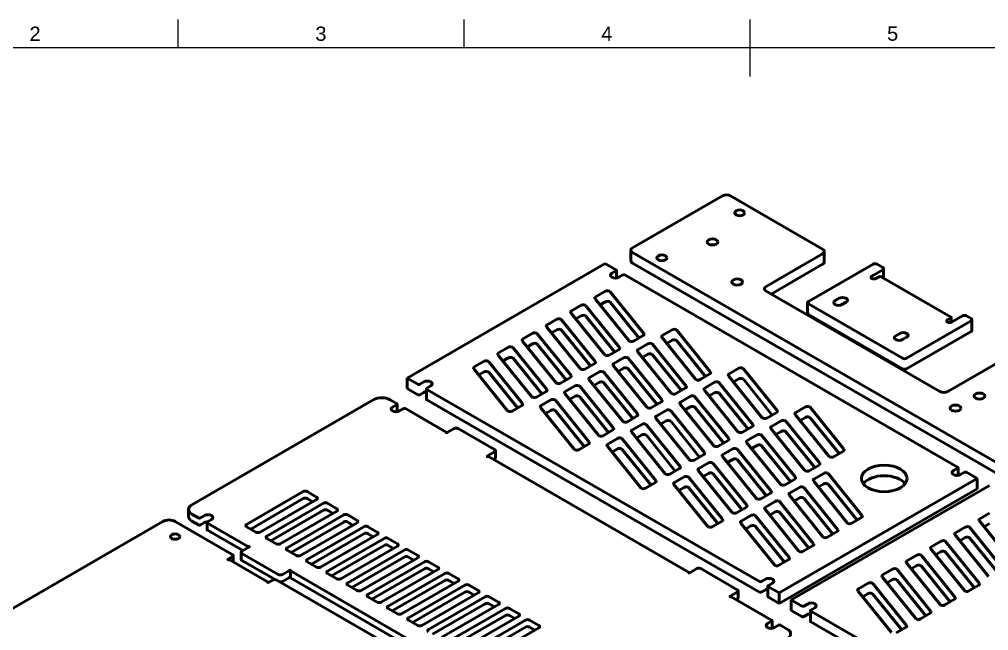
# Model space of a CAD drawing. Header units: millimetres. Extents: x 0 to 420, y 0 to 297.
# Drawn here: x 87.3 to 256.8, y 185.1 to 292 of the extents above; entities that cross this region are included whole.
import ezdxf
from ezdxf.enums import TextEntityAlignment as Align

# ---------------------------------------------------------------- set-up
doc = ezdxf.new("R2010")
doc.units = ezdxf.units.MM
doc.header["$LTSCALE"] = 0.75
doc.layers.add('Border', color=7, linetype='Continuous', lineweight=25)
doc.layers.add('Visible', color=7, linetype='Continuous', lineweight=50)
doc.styles.add('FusionTitle', font='arial.ttf')

# ---------------------------------------------------------------- blocks, each defined once
blk = doc.blocks.new('ISO_A3_SHEET')
at = {"layer": 'Border'}
for p, q in [((115, 292), (115, 287)), ((165, 292), (165, 287)), ((215, 292), (215, 282)), ((410, 287), (20, 287))]:
    blk.add_line(p, q, dxfattribs=at)
at = {"layer": 'Border', "style": 'FusionTitle'}
for s, p in [('2', (90, 289.5)), ('3', (140, 289.5)), ('4', (190, 289.5)), ('5', (240, 289.5))]:
    blk.add_text(s, height=2.5, dxfattribs=at).set_placement(p, align=Align.MIDDLE)

msp = doc.modelspace()

# ---------------------------------------------------------------- linework, layer by layer
at = {"layer": 'Visible', "extrusion": (0.707107, -0.408248, 0.57735)}
for p, q in [((210.241491, 261.135893, -124.542557), (194.508365, 252.052369, -111.696514)), ((227.749455, 251.844162, -111.402065), (211.655705, 261.135893, -124.542557)), ((194.215472, 249.807003, -112.418201), (194.215472, 251.644121, -111.119163)), ((194.508365, 251.235872, -110.541813), (258.017161, 214.569052, -58.687099)), ((217.84996, 245.31219, -102.164461), (227.749455, 251.027666, -110.247364)), ((228.042348, 249.598797, -112.123753), (228.042348, 251.435914, -110.824715)), ((189.735394, 249.296693, -107.799399), (155.087162, 229.292527, -79.509236)), ((191.609227, 248.214835, -106.269421), (189.735394, 249.296693, -107.799399)), ((194.508365, 249.398755, -111.840851), (258.017161, 212.731935, -59.986137)), ((236.565309, 249.203816, -107.668052), (225.2516, 242.671844, -98.430448)), ((238.276507, 248.624104, -106.848215), (237.272415, 249.203816, -107.668052)), ((190.902121, 247.602462, -105.403396), (191.609227, 248.010711, -105.980746)), ((191.682451, 246.775745, -107.070505), (191.682451, 248.112773, -106.125083)), ((227.749455, 249.190548, -111.546402), (218.733843, 243.985383, -104.185187)), ((236.377925, 247.119709, -104.720679), (238.276507, 248.215856, -106.270864)), ((238.422954, 246.755508, -107.736499), (238.422954, 248.41998, -106.55954)), ((192.811309, 247.316689, -104.99925), (192.104202, 246.90844, -104.4219)), ((251.35975, 213.717854, -57.483323), (193.164862, 247.316689, -104.99925)), ((237.615362, 247.017647, -104.576341), (237.085032, 246.711461, -104.143329)), ((250.131152, 239.995776, -94.645917), (237.968916, 247.017647, -104.576341)), ((188.041878, 243.47502, -99.56631), (189.764265, 244.46944, -100.972633)), ((190.570972, 244.387315, -100.856491), (196.478258, 237.073317, -90.512935)), ((248.255552, 226.941016, -76.183699), (217.84996, 244.495693, -101.00976)), ((193.849564, 235.834898, -88.761546), (187.942278, 243.148896, -99.105102)), ((188.806235, 242.079204, -101.489442), (189.764265, 242.632323, -102.271671)), ((190.570972, 242.550198, -102.155529), (195.614302, 236.305892, -93.324746)), ((225.105154, 240.630602, -99.440811), (225.105154, 242.46772, -98.141773)), ((229.932634, 242.82697, -98.64983), (230.639754, 243.235226, -99.227191)), ((231.841835, 242.541204, -98.245696), (231.134715, 242.132948, -97.668335)), ((183.799237, 241.02553, -96.102208), (185.521624, 242.01995, -97.508531)), ((186.328331, 241.937825, -97.392389), (192.235618, 234.623827, -87.048833)), ((225.2516, 242.263595, -97.853097), (241.707743, 232.762637, -84.416713)), ((179.556597, 238.57604, -92.638107), (181.278983, 239.57046, -94.044429)), ((182.08569, 239.488336, -93.928287), (187.992977, 232.174337, -83.584732)), ((189.606924, 233.385408, -85.297444), (183.699637, 240.699406, -95.641)), ((184.563594, 239.629714, -98.025341), (185.521624, 240.182833, -98.807569)), ((186.328331, 240.100708, -98.691427), (191.371661, 233.856402, -89.860645)), ((225.2516, 240.426478, -99.152136), (241.707743, 230.92552, -85.715751)), ((242.41485, 232.762637, -84.416713), (253.728558, 239.29461, -93.654318)), ((249.600822, 239.485466, -93.924229), (250.131152, 239.791652, -94.357242)), ((250.204376, 239.031342, -95.111369), (250.204376, 239.893714, -94.501579)), ((252.206511, 240.173364, -94.897064), (250.307929, 239.077218, -93.346879)), ((253.728558, 239.702858, -94.231668), (252.913617, 240.173364, -94.897064)), ((253.875005, 237.661617, -95.242031), (253.875005, 239.498734, -93.942993)), ((185.364283, 230.935918, -81.833343), (179.456996, 238.249917, -92.176898)), ((180.320953, 237.180224, -94.561239), (181.278983, 237.733343, -95.343467)), ((182.08569, 237.651218, -95.227325), (187.12902, 231.406912, -86.396543)), ((199.70914, 236.738923, -90.04003), (201.431526, 237.733343, -91.446353)), ((202.238234, 237.651218, -91.330211), (208.14552, 230.33722, -80.986655)), ((242.41485, 230.92552, -85.715751), (253.728558, 237.457492, -94.953356)), ((181.121642, 228.486428, -78.369241), (175.214356, 235.800427, -88.712797)), ((175.313956, 236.12655, -89.174005), (177.036343, 237.120971, -90.580328)), ((177.84305, 237.038846, -90.464186), (183.750336, 229.724847, -80.12063)), ((196.378658, 236.747193, -90.051726), (194.656272, 235.752773, -88.645404)), ((205.516826, 229.098801, -79.235266), (199.60954, 236.412799, -89.578822)), ((200.473496, 235.343107, -91.963163), (201.431526, 235.896226, -92.745391)), ((202.238234, 235.814101, -92.629249), (207.281563, 229.569795, -83.798467)), ((240.539236, 236.703246, -89.989576), (241.246356, 237.111502, -90.566937)), ((242.448437, 236.41748, -89.585442), (241.741317, 236.009224, -89.008081)), ((171.071315, 233.677061, -85.709903), (172.793702, 234.671481, -87.116226)), ((173.600409, 234.589356, -87.000084), (179.507696, 227.275358, -76.656528)), ((176.078313, 234.730734, -91.097138), (177.036343, 235.283853, -91.879366)), ((177.84305, 235.201729, -91.763224), (182.886379, 228.957422, -82.932442)), ((192.136017, 234.297703, -86.587625), (190.413631, 233.303283, -85.181302)), ((201.274185, 226.649311, -75.771165), (195.366899, 233.96331, -86.114721)), ((195.466499, 234.289433, -86.575929), (197.188886, 235.283853, -87.982251)), ((197.995593, 235.201729, -87.86611), (203.90288, 227.88773, -77.522554)), ((176.879001, 226.036939, -74.905139), (170.971715, 233.350937, -85.248695)), ((171.835672, 232.281245, -87.633036), (172.793702, 232.834364, -88.415264)), ((173.600409, 232.752239, -88.299122), (178.643739, 226.507933, -79.46834)), ((191.223859, 231.839943, -83.111827), (192.946245, 232.834364, -84.51815)), ((193.752952, 232.752239, -84.402008), (199.660239, 225.43824, -74.058452)), ((196.230856, 232.893617, -88.499061), (197.188886, 233.446736, -89.28129)), ((197.995593, 233.364611, -89.165148), (203.038923, 227.120305, -80.334365)), ((259.56926, 232.656493, -84.266602), (249.669765, 226.941016, -76.183699)), ((172.636361, 223.587449, -71.441038), (166.729074, 230.901447, -81.784594)), ((166.828675, 231.227571, -82.245802), (168.551061, 232.221991, -83.652124)), ((169.357768, 232.139866, -83.535983), (175.265055, 224.825868, -73.192427)), ((187.893377, 231.848214, -83.123523), (186.17099, 230.853793, -81.717201)), ((197.031545, 224.199821, -72.307063), (191.124258, 231.51382, -82.650619)), ((191.988215, 230.444127, -85.03496), (192.946245, 230.997246, -85.817188)), ((193.752952, 230.915121, -85.701046), (198.796282, 224.670815, -76.870264)), ((211.376402, 230.002826, -80.513751), (213.098788, 230.997246, -81.920074)), ((213.905496, 230.915121, -81.803932), (219.812782, 223.601123, -71.460376)), ((155.087162, 229.292527, -79.509236), (156.960994, 228.210668, -77.979257)), ((155.087162, 227.455409, -80.808274), (155.087162, 229.292527, -79.509236)), ((167.593031, 229.831755, -84.168934), (168.551061, 230.384874, -84.951163)), ((169.357768, 230.302749, -84.835021), (174.401098, 224.058443, -76.004238)), ((183.650736, 229.398724, -79.659422), (181.928349, 228.404304, -78.253099)), ((192.788904, 221.750332, -68.842961), (186.881617, 229.06433, -79.186517)), ((186.981218, 229.390454, -79.647726), (188.703604, 230.384874, -81.054048)), ((189.510312, 230.302749, -80.937906), (195.417598, 222.988751, -70.59435)), ((208.04592, 230.011096, -80.525447), (206.323533, 229.016676, -79.119124)), ((217.184088, 222.362704, -69.708987), (211.276801, 229.676702, -80.052543)), ((212.140758, 228.60701, -82.436884), (213.098788, 229.160129, -83.219112)), ((213.905496, 229.078004, -83.10297), (218.948825, 222.833698, -74.272187)), ((156.960994, 226.373551, -79.278296), (155.087162, 227.455409, -80.808274)), ((157.314548, 228.210668, -77.979257), (158.021655, 228.618917, -78.556608)), ((158.443406, 225.577467, -78.152462), (158.443406, 227.414584, -76.853424)), ((159.223737, 227.924895, -77.575113), (158.516629, 227.516646, -76.997762)), ((158.516629, 227.312522, -76.709087), (216.711517, 193.713688, -29.19316)), ((182.738577, 226.940964, -76.183624), (184.460964, 227.935384, -77.589947)), ((185.267671, 227.853259, -77.473805), (191.174958, 220.539261, -67.130249)), ((187.745574, 227.994638, -81.570858), (188.703604, 228.547757, -82.353086)), ((189.510312, 228.465632, -82.236944), (194.553641, 222.221326, -73.406162)), ((203.803279, 227.561607, -77.061345), (202.080893, 226.567186, -75.655023)), ((212.941447, 219.913214, -66.244885), (207.034161, 227.227213, -76.588441)), ((207.133761, 227.553336, -77.049649), (208.856148, 228.547757, -78.455972)), ((209.662855, 228.465632, -78.33983), (215.570142, 221.151633, -67.996274)), ((149.253544, 225.516238, -75.467795), (117.433712, 207.145049, -49.487011)), ((153.248671, 224.842613, -74.515145), (152.090636, 225.511204, -75.460677)), ((158.021655, 226.7818, -79.855646), (157.314548, 226.373551, -79.278296)), ((216.711517, 191.876571, -30.492198), (158.516629, 225.475405, -78.008125)), ((179.408095, 226.949234, -76.19532), (177.685709, 225.954814, -74.788997)), ((178.495937, 224.491474, -72.719522), (180.218323, 225.485894, -74.125845)), ((188.546263, 219.300842, -65.37886), (182.638977, 226.61484, -75.722416)), ((183.502934, 225.545148, -78.106757), (184.460964, 226.098267, -78.888985)), ((185.267671, 226.016142, -78.772843), (190.311001, 219.771836, -69.94206)), ((202.891121, 225.103846, -73.585548), (204.613507, 226.098267, -74.99187)), ((205.420214, 226.016142, -74.875728), (211.327501, 218.702144, -64.532173)), ((207.898118, 226.15752, -78.972782), (208.856148, 226.710639, -79.75501)), ((209.662855, 226.628514, -79.638868), (214.706185, 220.384208, -70.808086)), ((152.541578, 224.230248, -73.649131), (153.248671, 224.638488, -74.22647)), ((153.321894, 223.515806, -75.236833), (153.321894, 224.74055, -74.370808)), ((154.450753, 223.944466, -73.244975), (153.743659, 223.536226, -72.667635)), ((161.893052, 219.851777, -67.457038), (154.804306, 223.944466, -73.244975)), ((175.165455, 224.499744, -72.731218), (173.443068, 223.505324, -71.324896)), ((184.303623, 216.851352, -61.914758), (178.396336, 224.165351, -72.258314)), ((181.02503, 225.40377, -74.009703), (186.932317, 218.089771, -63.666147)), ((199.560638, 225.112117, -73.597244), (197.838252, 224.117697, -72.190921)), ((208.698807, 217.463725, -62.780784), (202.79152, 224.777723, -73.124339)), ((203.655477, 223.708031, -75.50868), (204.613507, 224.261149, -76.290909)), ((205.420214, 224.179025, -76.174767), (210.463544, 217.934719, -67.343984)), ((223.043664, 223.266729, -70.987472), (224.76605, 224.261149, -72.393794)), ((225.572758, 224.179025, -72.277652), (231.480044, 216.865026, -61.934096)), ((153.214939, 223.394269, -75.064954), (153.248671, 223.413744, -75.092496)), ((179.260293, 223.095658, -74.642655), (180.218323, 223.648777, -75.424883)), ((181.02503, 223.566652, -75.308741), (186.06836, 217.322346, -66.477959)), ((195.317998, 222.662627, -70.133142), (193.595611, 221.668207, -68.72682)), ((204.456166, 215.014235, -59.316682), (198.548879, 222.328233, -69.660238)), ((198.64848, 222.654357, -70.121446), (200.370866, 223.648777, -71.527769)), ((201.177574, 223.566652, -71.411627), (207.08486, 216.252654, -61.068071)), ((219.713182, 223.274999, -70.999168), (217.990795, 222.280579, -69.592845)), ((228.85135, 215.626607, -60.182707), (222.944063, 222.940606, -70.526263)), ((223.80802, 221.870913, -72.910604), (224.76605, 222.424032, -73.692832)), ((225.572758, 222.341907, -73.57669), (230.616087, 216.097601, -64.745908)), ((163.307278, 220.464157, -68.323075), (162.069828, 219.749715, -67.312701)), ((170.378346, 216.789923, -63.126922), (164.014385, 220.464157, -68.323075)), ((194.405839, 220.204867, -66.657345), (196.128226, 221.199287, -68.063667)), ((196.934933, 221.117163, -67.947525), (202.842219, 213.803164, -57.603969)), ((199.412836, 221.258541, -72.044579), (200.370866, 221.81166, -72.826807)), ((201.177574, 221.729535, -72.710665), (206.220903, 215.485229, -63.879883)), ((215.470541, 220.82551, -67.535066), (213.748155, 219.831089, -66.128743)), ((224.608709, 213.177117, -56.718606), (218.701423, 220.491116, -67.062162)), ((218.801023, 220.817239, -67.52337), (220.52341, 221.81166, -68.929693)), ((221.330117, 221.729535, -68.813551), (227.237403, 214.415536, -58.469995)), ((161.893052, 219.749715, -67.529207), (161.893052, 219.851777, -67.457038)), ((191.075357, 220.213137, -66.669041), (189.352971, 219.218717, -65.262718)), ((190.163199, 217.755377, -63.193243), (191.885585, 218.749798, -64.599566)), ((200.213525, 212.564745, -55.85258), (194.306239, 219.878743, -66.196136)), ((195.170196, 218.809051, -68.580477), (196.128226, 219.36217, -69.362705)), ((196.934933, 219.280045, -69.246563), (201.978263, 213.035739, -60.415781)), ((214.558382, 218.36775, -64.059268), (216.280769, 219.36217, -65.465591)), ((217.087476, 219.280045, -65.349449), (222.994763, 211.966047, -55.005893)), ((219.56538, 219.421424, -69.446502), (220.52341, 219.974542, -70.228731)), ((221.330117, 219.892418, -70.112589), (226.373447, 213.648112, -61.281806)), ((186.832716, 217.763648, -63.204939), (185.11033, 216.769227, -61.798616)), ((195.970885, 210.115255, -52.388479), (190.063598, 217.429254, -62.732035)), ((192.692292, 218.667673, -64.483424), (198.599579, 211.353674, -54.139868)), ((211.2279, 218.37602, -64.070964), (209.505514, 217.3816, -62.664642)), ((220.366069, 210.727628, -53.254504), (214.458782, 218.041626, -63.59806)), ((215.322739, 216.971934, -65.982401), (216.280769, 217.525053, -66.764629)), ((217.087476, 217.442928, -66.648487), (222.130806, 211.198622, -57.817705)), ((169.140896, 215.667232, -61.539198), (170.378346, 216.381674, -62.549572)), ((204.319459, 195.35688, -32.816022), (169.317673, 215.56517, -61.394861)), ((170.524793, 215.361054, -63.704272), (170.524793, 216.585799, -62.838247)), ((190.927555, 216.359561, -65.116375), (191.885585, 216.91268, -65.898604)), ((192.692292, 216.830555, -65.782462), (197.735622, 210.586249, -56.951679)), ((206.98526, 215.92653, -60.606863), (205.262873, 214.93211, -59.20054)), ((216.123428, 208.278138, -49.790403), (210.216141, 215.592136, -60.133958)), ((210.315742, 215.91826, -60.595167), (212.038128, 216.91268, -62.001489)), ((212.844835, 216.830555, -61.885347), (218.752122, 209.516557, -51.541792)), ((231.380444, 216.538903, -61.472888), (229.658057, 215.544482, -60.066566)), ((170.378346, 215.15693, -63.415597), (170.201556, 215.05486, -63.271249)), ((206.073101, 213.46877, -57.131065), (207.795487, 214.46319, -58.537388)), ((208.602195, 214.381066, -58.421246), (214.509481, 207.067067, -48.07769)), ((211.080098, 214.522444, -62.518299), (212.038128, 215.075563, -63.300527)), ((212.844835, 214.993438, -63.184386), (217.888165, 208.749132, -54.353603)), ((227.137803, 214.089413, -58.008787), (225.415417, 213.094993, -56.602464)), ((251.432974, 212.278764, -58.284407), (251.432974, 213.615792, -57.338986)), ((202.742619, 213.477041, -57.142761), (201.020233, 212.48262, -55.736438)), ((201.83046, 211.01928, -53.666964), (203.552847, 212.013701, -55.073286)), ((204.359554, 211.931576, -54.957144), (210.266841, 204.617578, -44.613588)), ((211.880787, 205.828648, -46.326301), (205.973501, 213.142647, -56.669857)), ((206.837457, 212.072954, -59.054198), (207.795487, 212.626073, -59.836426)), ((208.602195, 212.543948, -59.720284), (213.645524, 206.299642, -50.889502)), ((226.225644, 211.631653, -54.532989), (227.948031, 212.626073, -55.939312)), ((228.754738, 212.543948, -55.82317), (234.662025, 205.22995, -45.479614)), ((250.652644, 213.105482, -56.617298), (251.35975, 213.51373, -57.194648)), ((252.561832, 212.819708, -56.213153), (251.854725, 212.41146, -55.635802)), ((254.789218, 211.73785, -54.683174), (252.915385, 212.819708, -56.213153)), ((198.499978, 211.027551, -53.678659), (196.777592, 210.033131, -52.272337)), ((207.638146, 203.379158, -42.862199), (201.73086, 210.693157, -53.205755)), ((220.140986, 191.733684, -26.393011), (254.789218, 211.73785, -54.683174)), ((222.895162, 211.639923, -54.544685), (221.172776, 210.645503, -53.138362)), ((256.910539, 210.513105, -52.951124), (222.262306, 190.508939, -24.66096)), ((232.03333, 203.991531, -43.728225), (226.126044, 211.305529, -54.071781)), ((226.990001, 210.235837, -56.456121), (227.948031, 210.788956, -57.23835)), ((228.754738, 210.706831, -57.122208), (233.798068, 204.462525, -48.291425)), ((254.789218, 209.900733, -55.982213), (254.789218, 211.73785, -54.683174)), ((127.013209, 203.71812, -44.640601), (136.912704, 209.433596, -52.723505)), ((137.61981, 209.433596, -52.723505), (139.246156, 208.494625, -51.395599)), ((202.594817, 209.623465, -55.590096), (203.552847, 210.176583, -56.372324)), ((204.359554, 210.094459, -56.256182), (209.402884, 203.850153, -47.4254)), ((218.652522, 209.190433, -51.080583), (216.930135, 208.196013, -49.674261)), ((254.789218, 209.900733, -55.982213), (220.140986, 189.896567, -27.692049)), ((227.79069, 201.542041, -40.264123), (221.883403, 208.85604, -50.607679)), ((221.983004, 209.182163, -51.068887), (223.70539, 210.176583, -52.47521)), ((224.512097, 210.094459, -52.359068), (230.419384, 202.78046, -42.015512)), ((127.720315, 202.901623, -46.083977), (136.912704, 208.208851, -53.58953)), ((139.246156, 208.086377, -50.818249), (129.346661, 202.370901, -42.735345)), ((130.548743, 201.676878, -41.75385), (140.448237, 207.392354, -49.836754)), ((137.61981, 208.208851, -53.58953), (138.539049, 207.678128, -52.838975)), ((141.155344, 207.392354, -49.836754), (142.78169, 206.453383, -48.508848)), ((217.740363, 206.732673, -47.604786), (219.462749, 207.727094, -49.011108)), ((220.269457, 207.644969, -48.894966), (226.176743, 200.33097, -38.551411)), ((222.74736, 207.786347, -52.99202), (223.70539, 208.339466, -53.774248)), ((224.512097, 208.257341, -53.658106), (229.555427, 202.013035, -44.827324)), ((116.847926, 205.103807, -49.198336), (116.847926, 206.328552, -48.33231)), ((117.433712, 205.512056, -47.17761), (118.600438, 204.838446, -46.224982)), ((118.953992, 204.838446, -46.224982), (119.661112, 205.246702, -46.802343)), ((131.255849, 200.860382, -43.197226), (140.448237, 206.16761, -50.702779)), ((142.78169, 206.045135, -47.931498), (132.882195, 200.329659, -39.848594)), ((134.084276, 199.635637, -38.867099), (143.983771, 205.351113, -46.950002)), ((141.155344, 206.16761, -50.702779), (142.074583, 205.636887, -49.952224)), ((144.690878, 205.351113, -46.950002), (146.317224, 204.412142, -45.622097)), ((214.409881, 206.740944, -47.616482), (212.687494, 205.746523, -46.210159)), ((213.497722, 204.283184, -44.140684), (215.220109, 205.277604, -45.547007)), ((216.026816, 205.195479, -45.430865), (221.934103, 197.881481, -35.087309)), ((223.548049, 199.092551, -36.800022), (217.640762, 206.40655, -47.143577)), ((218.504719, 205.336858, -49.527918), (219.462749, 205.889976, -50.310146)), ((220.269457, 205.807852, -50.194004), (225.312786, 199.563546, -41.363222)), ((255.217022, 204.691432, -44.718034), (256.939409, 205.685852, -46.124357)), ((112.377899, 204.226074, -45.358957), (47.324076, 166.667231, 7.757268)), ((124.487103, 198.459567, -37.203884), (114.49922, 204.226074, -45.358957)), ((117.433712, 204.287311, -48.043635), (118.600438, 203.613701, -47.091007)), ((119.661112, 204.021957, -47.668369), (118.953992, 203.613701, -47.091007)), ((120.08285, 202.817617, -45.965174), (120.08285, 204.042362, -45.099149)), ((120.863194, 204.55268, -45.820848), (120.156073, 204.144424, -45.243486)), ((120.156073, 203.9403, -44.954811), (127.244819, 199.847611, -39.166875)), ((134.791383, 198.81914, -40.310474), (143.983771, 204.126368, -47.816028)), ((146.317224, 204.003894, -45.044746), (136.417729, 198.288418, -36.961843)), ((144.690878, 204.126368, -47.816028), (145.610117, 203.595645, -47.065472)), ((210.16724, 204.291454, -44.15238), (208.444854, 203.297034, -42.746057)), ((219.305408, 196.643062, -33.33592), (213.398122, 203.95706, -43.679476)), ((214.262079, 202.887368, -46.063817), (215.220109, 203.440487, -46.846045)), ((234.562424, 204.903826, -45.018405), (232.840038, 203.909406, -43.612083)), ((261.024708, 197.05131, -33.91327), (255.117422, 204.365308, -44.256826)), ((255.981379, 203.295616, -46.641167), (256.939409, 203.848735, -47.423395)), ((126.360935, 199.133176, -40.754588), (120.156073, 202.715555, -45.820837)), ((128.639554, 202.370901, -42.735345), (127.013209, 203.309872, -44.063251)), ((137.61981, 197.594396, -35.980347), (147.519305, 203.309872, -44.063251)), ((138.326917, 196.777899, -37.423723), (147.519305, 202.085127, -44.929276)), ((149.852758, 201.962652, -42.157995), (139.953263, 196.247176, -34.075091)), ((148.226412, 203.309872, -44.063251), (149.852758, 202.370901, -42.735345)), ((148.226412, 202.085127, -44.929276), (149.145651, 201.554404, -44.178721)), ((216.026816, 203.358362, -46.729903), (221.070146, 197.114056, -37.899121)), ((230.319783, 202.454337, -41.554304), (228.597397, 201.459916, -40.147981)), ((256.782068, 194.60182, -30.449169), (250.874781, 201.915819, -40.792724)), ((250.974382, 202.241942, -41.253933), (252.696768, 203.236362, -42.660255)), ((253.503475, 203.154238, -42.544113), (259.410762, 195.840239, -32.200558)), ((132.175088, 200.329659, -39.848594), (130.548743, 201.26863, -41.1765)), ((141.155344, 195.553154, -33.093596), (151.054839, 201.26863, -41.1765)), ((141.862451, 194.736657, -34.536972), (151.054839, 200.043885, -42.042525)), ((151.761946, 201.26863, -41.1765), (153.388292, 200.329659, -39.848594)), ((151.761946, 200.043885, -42.042525), (152.681185, 199.513162, -41.29197)), ((246.731741, 199.792452, -37.789831), (248.454127, 200.786873, -39.196154)), ((249.260835, 200.704748, -39.080012), (255.168121, 193.39075, -28.736456)), ((251.738738, 200.846126, -43.177065), (252.696768, 201.399245, -43.959293)), ((253.503475, 201.31712, -43.843152), (258.546805, 195.072814, -35.012369)), ((126.037726, 197.602253, -38.589536), (126.037726, 198.826998, -37.72351)), ((127.421622, 199.745564, -39.022559), (126.184172, 199.031122, -38.012185)), ((126.184172, 198.622874, -37.434835), (132.548133, 194.948639, -32.238683)), ((127.244819, 199.643487, -39.311212), (127.244819, 199.847611, -39.166875)), ((135.710622, 198.288418, -36.961843), (134.084276, 199.227389, -38.289748)), ((153.388292, 199.921411, -39.271244), (143.488797, 194.205935, -31.18834)), ((144.690878, 193.511913, -30.206845), (154.590373, 199.227389, -38.289748)), ((155.29748, 199.227389, -38.289748), (156.923825, 198.288418, -36.961843)), ((226.077143, 200.004847, -38.090202), (224.354756, 199.010427, -36.68388)), ((252.539427, 192.15233, -26.985067), (246.63214, 199.466329, -37.328623)), ((247.496097, 198.396637, -39.712964), (248.454127, 198.949755, -40.495192)), ((249.260835, 198.867631, -40.37905), (254.304164, 192.623325, -31.548268)), ((123.779996, 197.64307, -36.049184), (124.487103, 198.051319, -36.626534)), ((130.674287, 193.66265, -30.420019), (123.956773, 197.541008, -35.904846)), ((124.63355, 197.150271, -37.696684), (124.63355, 198.255443, -36.915209)), ((126.184172, 197.398129, -38.300861), (131.982465, 194.050483, -33.566574)), ((139.246156, 196.247176, -34.075091), (137.61981, 197.186147, -35.402997)), ((145.397985, 192.695416, -31.65022), (154.590373, 198.002644, -39.155774)), ((156.923825, 197.880169, -36.384492), (147.024331, 192.164693, -28.301589)), ((148.226412, 191.470671, -27.320093), (158.125907, 197.186147, -35.402997)), ((155.29748, 198.002644, -39.155774), (156.216719, 197.471921, -38.405218)), ((158.833014, 197.186147, -35.402997), (160.459359, 196.247176, -34.075091)), ((221.834502, 197.555357, -34.626101), (220.112116, 196.560937, -33.219778)), ((248.296786, 189.702841, -23.520965), (242.3895, 197.016839, -33.864521)), ((242.4891, 197.342963, -34.32573), (244.211487, 198.337383, -35.732052)), ((245.018194, 198.255258, -35.61591), (250.925481, 190.94126, -25.272354)), ((133.25524, 194.948639, -32.238683), (134.49269, 195.663081, -33.249056)), ((134.66944, 195.561004, -33.104697), (169.671225, 175.352713, -4.525859)), ((134.66944, 194.336259, -33.970722), (134.66944, 195.561004, -33.104697)), ((142.78169, 194.205935, -31.18834), (141.155344, 195.144906, -32.516246)), ((148.933519, 190.654175, -28.763469), (158.125907, 195.961402, -36.269022)), ((160.459359, 195.838928, -33.497741), (150.559864, 190.123452, -25.414837)), ((151.761946, 189.42943, -24.433342), (161.661441, 195.144906, -32.516246)), ((158.833014, 195.961402, -36.269022), (159.752253, 195.43068, -35.518467)), ((162.368548, 195.144906, -32.516246), (163.994893, 194.205935, -31.18834)), ((204.319459, 195.254818, -32.888191), (204.319459, 195.35688, -32.816022)), ((205.733685, 195.96926, -33.682058), (204.496235, 195.254818, -32.671685)), ((212.804753, 192.295025, -28.485906), (206.440792, 195.96926, -33.682058)), ((238.24646, 194.893473, -30.861628), (239.968846, 195.887893, -32.267951)), ((240.775553, 195.805769, -32.151809), (246.68284, 188.49177, -21.808253)), ((243.253457, 195.947147, -36.248862), (244.211487, 196.500266, -37.03109)), ((245.018194, 196.418141, -36.914948), (250.061524, 190.173835, -28.084166)), ((130.674287, 193.560587, -30.492188), (130.674287, 193.66265, -30.420019)), ((131.558171, 193.968836, -30.853031), (130.851064, 193.560587, -30.275681)), ((166.91351, 173.96467, -2.562868), (132.265278, 193.968836, -30.853031)), ((133.25524, 193.723894, -33.104708), (134.49269, 194.438336, -34.115082)), ((168.787342, 174.638279, -6.113572), (134.66944, 194.336259, -33.970722)), ((152.469053, 188.612933, -25.876718), (161.661441, 193.920161, -33.382271)), ((163.994893, 193.797686, -30.61099), (154.095398, 188.08221, -22.528086)), ((162.368548, 193.920161, -33.382271), (163.287787, 193.389438, -32.631716)), ((217.065071, 193.713688, -29.19316), (217.772178, 194.121936, -29.77051)), ((218.97426, 193.427914, -28.789015), (218.267152, 193.019666, -28.211664)), ((234.003819, 192.443983, -27.397526), (235.726205, 193.438404, -28.803849)), ((236.532913, 193.356279, -28.687707), (242.440199, 186.04228, -18.344151)), ((244.054146, 187.253351, -20.056864), (238.146859, 194.567349, -30.40042)), ((239.010816, 193.497657, -32.78476), (239.968846, 194.050776, -33.566989)), ((240.775553, 193.968651, -33.450847), (245.818883, 187.724345, -24.620064)), ((146.317224, 192.164693, -28.301589), (144.690878, 193.103664, -29.629494)), ((155.29748, 187.388188, -21.546591), (165.196975, 193.103664, -29.629494)), ((156.004587, 186.571692, -22.989966), (165.196975, 191.878919, -30.49552)), ((167.530427, 191.756445, -27.724238), (157.630932, 186.040969, -19.641335)), ((165.904082, 193.103664, -29.629494), (167.530427, 192.164693, -28.301589)), ((165.904082, 191.878919, -30.49552), (166.82332, 191.348197, -29.744964)), ((211.567303, 191.172335, -26.898182), (212.804753, 191.886777, -27.908556)), ((212.9512, 190.866156, -29.063256), (212.9512, 192.090901, -28.197231)), ((217.772178, 192.284819, -31.069548), (217.065071, 191.876571, -30.492198)), ((218.193929, 191.080486, -29.366365), (218.193929, 192.917604, -28.067327)), ((218.267153, 192.815542, -27.922989), (220.140986, 191.733684, -26.393011)), ((220.140986, 189.896567, -27.692049), (220.140986, 191.733684, -26.393011)), ((239.811505, 184.803861, -16.592762), (233.904218, 192.11786, -26.936318)), ((234.768175, 191.048167, -29.320659), (235.726205, 191.601286, -30.102887)), ((255.068521, 193.064626, -28.275248), (253.346134, 192.070206, -26.868925)), ((149.852758, 190.123452, -25.414837), (148.226412, 191.062423, -26.742743)), ((158.833014, 185.346947, -18.659839), (168.732509, 191.062423, -26.742743)), ((169.439616, 191.062423, -26.742743), (171.065961, 190.123452, -25.414837)), ((218.832824, 186.977585, -20.965909), (211.74408, 191.070273, -26.753845)), ((212.804753, 190.662032, -28.774581), (212.627963, 190.559963, -28.630233)), ((220.140986, 189.896567, -27.692049), (218.267153, 190.978424, -29.222027)), ((222.262306, 190.508939, -24.66096), (224.136139, 189.427081, -23.130982)), ((222.262306, 188.671822, -25.959999), (222.262306, 190.508939, -24.66096)), ((236.532913, 191.519161, -29.986745), (241.576242, 185.274855, -21.155963)), ((250.82588, 190.615136, -24.811146), (249.103494, 189.620716, -23.404823)), ((153.388292, 188.08221, -22.528086), (151.761946, 189.021181, -23.855992)), ((159.540121, 184.53045, -20.103215), (168.732509, 189.837678, -27.608768)), ((171.065961, 189.715204, -24.837487), (161.166466, 183.999727, -16.754583)), ((162.368548, 183.305705, -15.773088), (172.268043, 189.021181, -23.855992)), ((169.439616, 189.837678, -27.608768), (170.358854, 189.306955, -26.858213)), ((172.975149, 189.021181, -23.855992), (174.601495, 188.08221, -22.528086)), ((222.262306, 188.671822, -25.959999), (224.136139, 187.589964, -24.43002)), ((224.489692, 189.427081, -23.130982), (225.196799, 189.835329, -23.708333)), ((225.61855, 186.793879, -23.304187), (225.61855, 188.630997, -22.005149)), ((226.398881, 189.141307, -22.726837), (225.691774, 188.733059, -22.149486)), ((225.691774, 188.528935, -21.860811), (283.886662, 154.9301, 25.655116)), ((156.923825, 186.040969, -19.641335), (155.29748, 186.97994, -20.96924)), ((163.075654, 182.489209, -17.216463), (172.268043, 187.796437, -24.722017)), ((174.601495, 187.673962, -21.950736), (164.702, 181.958486, -13.867832)), ((165.904082, 181.264464, -12.886336), (175.803577, 186.97994, -20.96924)), ((172.975149, 187.796437, -24.722017), (173.894388, 187.265714, -23.971462)), ((176.510683, 186.97994, -20.96924), (178.137029, 186.040969, -19.641335)), ((218.12573, 186.365219, -20.099894), (218.832824, 186.77346, -20.677234)), ((218.906048, 185.650778, -21.687597), (218.906048, 186.875522, -20.821572)), ((225.196799, 187.998212, -25.007371), (224.489692, 187.589963, -24.43002)), ((225.691774, 186.691817, -23.159849), (283.886662, 153.092983, 24.356078)), ((246.583239, 188.165647, -21.347044), (244.860853, 187.171226, -19.940722)), ((166.611188, 180.447967, -14.329712), (175.803577, 185.755195, -21.835266)), ((178.137029, 185.632721, -19.063984), (168.237534, 179.917245, -10.981081)), ((176.510683, 185.755195, -21.835266), (177.429922, 185.224472, -21.08471)), ((218.799091, 185.529239, -21.515716), (218.832824, 185.548716, -21.543259)), ((220.034907, 186.079438, -19.695738), (219.327813, 185.671197, -19.118398)), ((221.555187, 185.405827, -18.743109), (220.38846, 186.079438, -19.695738)), ((242.340599, 185.716157, -17.882943), (240.618212, 184.721737, -16.47662))]:
    msp.add_line(p, q, dxfattribs=at)
at = {"layer": 'Visible', "extrusion": (-1.47e-14, -0.816497, -0.57735)}
for centre, radius in [((213.246695, -247.328926, -141.311885), 0.875), ((208.484331, -238.536053, -141.311885), 0.9375), ((199.634889, -233.717121, -141.311885), 0.875), ((212.811824, -226.373817, -141.311885), 0.9375), ((255.181662, -191.838721, -141.311885), 0.9375), ((250.99559, -188.19005, -141.311885), 0.9375), ((238.525762, -166.89553, -141.311885), 4), ((114.49922, -150.349218, -140.561885), 0.825)]:
    msp.add_circle(centre, radius, dxfattribs=at)
at = {"layer": 'Visible', "extrusion": (1.47e-14, 0.816497, 0.57735)}
for centre, radius, start, end in [((-210.948598, -251.748344, 141.311885), 1, 225, 315), ((-195.215472, -236.015218, 141.311885), 1, 315, 45), ((-227.042348, -235.654593, 141.311885), 1, 135, 225), ((-195.215472, -236.015218, 139.061885), 1, 0, 45), ((-227.042348, -235.654593, 139.061885), 1, 135, 180), ((-236.918862, -231.434933, 141.311885), 0.5, 225, 315), ((-191.432451, -229.898744, 141.311885), 0.25, 135, 225), ((-237.922954, -230.430842, 141.311885), 0.5, 135, 225), ((-192.988086, -228.343109, 141.311885), 0.25, 225, 315), ((-237.792139, -227.825153, 141.311885), 0.25, 225, 315), ((-225.605154, -220.121225, 141.311885), 0.5, 315, 45), ((-225.605154, -220.121225, 139.061885), 0.5, 0, 45), ((-249.954376, -215.662917, 141.311885), 0.25, 135, 225), ((-252.560064, -215.793731, 141.311885), 0.5, 225, 315), ((-253.375005, -214.978791, 141.311885), 0.5, 135, 225), ((-253.375005, -214.978791, 139.061885), 0.5, 135, 180), ((-242.061296, -203.665082, 141.311885), 0.5, 45, 135), ((-242.061296, -203.665082, 139.061885), 0.5, 45, 135), ((-157.137771, -195.604065, 141.311885), 0.25, 44.999986, 135), ((-158.693406, -194.04843, 141.311885), 0.25, 315, 45), ((-150.667758, -190.406844, 140.561885), 2, 224.647876, 315), ((-157.137771, -195.604065, 139.061885), 0.25, 44.999986, 135), ((-158.622696, -195.533354, 139.061885), 0.85, 282.176813, 315), ((-158.693406, -194.04843, 139.061885), 0.25, 0, 45), ((-153.071894, -190.477528, 140.561885), 0.25, 135, 225), ((-154.627529, -188.921893, 140.561885), 0.25, 225, 315), ((-153.071894, -190.477528, 139.061885), 0.25, 135, 180), ((-163.660832, -182.717044, 140.561885), 0.5, 225, 315), ((-170.024793, -176.353083, 140.561885), 0.5, 135, 225), ((-170.024793, -176.353083, 139.061885), 0.5, 135, 180), ((-251.182974, -170.148221, 141.311885), 0.25, 135, 225), ((-252.738609, -168.592586, 141.311885), 0.25, 225, 315), ((-118.847926, -158.587011, 140.561885), 2, 315, 45), ((-113.43856, -153.884752, 140.561885), 1.5, 225, 315), ((-118.847926, -158.587011, 139.061885), 2, 0, 45), ((-118.777215, -156.182848, 140.561885), 0.25, 45, 135), ((-118.777215, -156.182848, 139.061885), 0.25, 45, 135), ((-120.262153, -156.112151, 139.061885), 0.85, 274.880833, 315), ((-120.33285, -154.627213, 140.561885), 0.25, 315, 45), ((-120.33285, -154.627213, 139.061885), 0.25, 360, 45), ((-124.13355, -144.603975, 140.561885), 0.5, 135, 225), ((-126.537726, -145.593938, 140.561885), 0.5, 315, 45), ((-126.537726, -145.593938, 139.061885), 0.5, 0, 45), ((-132.901687, -139.229977, 140.561885), 0.5, 45, 135), ((-206.087239, -140.290637, 140.561885), 0.5, 225, 315), ((-131.911724, -136.825801, 140.561885), 0.5, 225, 315), ((-132.901687, -139.229977, 139.061885), 0.5, 81.866369, 135), ((-134.581078, -140.025485, 139.061885), 0.125, 225.017509, 315), ((-216.888294, -135.853542, 141.311885), 0.25, 45, 135), ((-212.4512, -133.926676, 140.561885), 0.5, 135, 225), ((-216.888294, -135.853542, 139.061885), 0.25, 45, 135), ((-218.373219, -135.782831, 139.061885), 0.85, 282.176809, 315), ((-218.443929, -134.297907, 141.311885), 0.25, 315, 45.000014), ((-212.4512, -133.926676, 139.061885), 0.5, 135, 180), ((-218.443929, -134.297907, 139.061885), 0.25, 0, 45.000014), ((-224.312915, -128.42892, 141.311885), 0.25, 44.999986, 135), ((-225.86855, -126.873285, 141.311885), 0.25, 315, 45), ((-218.656048, -124.893375, 140.561885), 0.25, 135.000003, 225), ((-224.312915, -128.42892, 139.061885), 0.25, 44.999986, 135), ((-225.79784, -128.35821, 139.061885), 0.85, 282.176812, 315), ((-225.86855, -126.873285, 139.061885), 0.25, 360, 45), ((-218.656048, -124.893375, 139.061885), 0.25, 135.000003, 180), ((-220.211684, -123.337739, 140.561885), 0.25, 224.999978, 315), ((-220.140973, -120.933576, 140.561885), 2, 135, 224.999978)]:
    msp.add_arc(centre, radius, start, end, dxfattribs=at)
at = {"layer": 'Visible', "extrusion": (-1.47e-14, -0.816497, -0.57735)}
for centre, radius, start, end in [((191.503161, -228.41382, -141.311885), 0.85, 45, 225), ((236.731479, -227.825153, -141.311885), 0.5, 45, 225), ((190.117818, -223.234753, -141.311885), 0.5, 225, 335), ((218.557067, -224.340885, -141.311885), 1, 135, 225), ((188.395432, -221.512366, -141.311885), 0.5, 155, 225), ((190.117818, -223.234753, -139.061885), 0.5, 225, 335), ((230.533675, -220.142425, -141.311885), 0.85, 45, 225), ((231.240795, -220.849545, -141.311885), 0.85, 225, 45), ((184.152791, -217.269726, -141.311885), 0.5, 155, 225), ((185.875177, -218.992112, -141.311885), 0.5, 225, 335), ((181.632537, -214.749471, -141.311885), 0.5, 225, 335), ((185.875177, -218.992112, -139.061885), 0.5, 225, 335), ((249.954376, -214.602257, -141.311885), 0.5, 45, 225), ((179.91015, -213.027085, -141.311885), 0.5, 155, 225), ((181.632537, -214.749471, -139.061885), 0.5, 225, 335), ((201.78508, -211.567491, -141.311885), 0.5, 225, 335), ((175.667509, -208.784444, -141.311885), 0.5, 155, 225), ((177.389896, -210.506831, -141.311885), 0.5, 225, 335), ((194.302718, -208.844149, -141.311885), 0.5, 45, 155), ((196.025105, -210.566536, -141.311885), 0.5, 335, 45), ((200.062693, -209.845104, -141.311885), 0.5, 155, 225), ((201.78508, -211.567491, -139.061885), 0.5, 225, 335), ((241.140276, -209.535823, -141.311885), 0.85, 45, 225), ((241.847396, -210.242943, -141.311885), 0.85, 225, 45), ((173.147255, -206.26419, -141.311885), 0.5, 225, 335), ((177.389896, -210.506831, -139.061885), 0.5, 225, 335), ((191.782464, -206.323895, -141.311885), 0.5, 335, 45), ((195.820053, -205.602464, -141.311885), 0.5, 155, 225), ((197.542439, -207.32485, -141.311885), 0.5, 225, 335), ((168.904615, -202.021549, -141.311885), 0.5, 225, 335), ((171.424869, -204.541804, -141.311885), 0.5, 155, 225), ((173.147255, -206.26419, -139.061885), 0.5, 225, 335), ((190.060077, -204.601509, -141.311885), 0.5, 45, 155), ((193.299798, -203.082209, -141.311885), 0.5, 225, 335), ((197.542439, -207.32485, -139.061885), 0.5, 225, 335), ((167.182228, -200.299163, -141.311885), 0.5, 155, 225), ((185.817437, -200.358868, -141.311885), 0.5, 45, 155), ((187.539823, -202.081254, -141.311885), 0.5, 335, 45), ((191.577412, -201.359823, -141.311885), 0.5, 155, 225), ((193.299798, -203.082209, -139.061885), 0.5, 225, 335), ((213.452342, -199.900229, -141.311885), 0.5, 225, 335), ((168.904615, -202.021549, -139.061885), 0.5, 225, 335), ((183.297182, -197.838614, -141.311885), 0.5, 335, 45), ((187.334771, -197.117182, -141.311885), 0.5, 155, 225), ((189.057158, -198.839569, -141.311885), 0.5, 225, 335), ((205.96998, -197.176887, -141.311885), 0.5, 45, 155), ((207.692366, -198.899274, -141.311885), 0.5, 335, 45), ((211.729955, -198.177843, -141.311885), 0.5, 155, 225), ((213.452342, -199.900229, -139.061885), 0.5, 225, 335), ((158.622696, -195.533354, -141.311885), 0.85, 225, 45), ((179.054542, -193.595973, -141.311885), 0.5, 335, 45), ((181.574796, -196.116227, -141.311885), 0.5, 45, 155), ((184.814517, -194.596928, -141.311885), 0.5, 225, 335), ((189.057158, -198.839569, -139.061885), 0.5, 225, 335), ((203.449726, -194.656633, -141.311885), 0.5, 335, 45), ((207.487315, -193.935202, -141.311885), 0.5, 155, 225), ((209.209701, -195.657588, -141.311885), 0.5, 225, 335), ((177.332155, -191.873587, -141.311885), 0.5, 45, 155), ((180.571876, -190.354287, -141.311885), 0.5, 225, 335), ((183.092131, -192.874542, -141.311885), 0.5, 155, 225), ((184.814517, -194.596928, -139.061885), 0.5, 225, 335), ((201.727339, -192.934247, -141.311885), 0.5, 45, 155), ((204.96706, -191.414948, -141.311885), 0.5, 225, 335), ((209.209701, -195.657588, -139.061885), 0.5, 225, 335), ((248.962658, -193.935293, -141.311885), 1, 45, 135), ((153.142618, -188.992617, -140.561885), 0.85, 45, 225), ((174.811901, -189.353332, -141.311885), 0.5, 335, 45), ((178.84949, -188.631901, -141.311885), 0.5, 155, 225), ((197.484699, -188.691606, -141.311885), 0.5, 45, 155), ((199.207085, -190.413993, -141.311885), 0.5, 335, 45), ((203.244674, -189.692561, -141.311885), 0.5, 155, 225), ((204.96706, -191.414948, -139.061885), 0.5, 225, 335), ((225.119604, -188.232967, -141.311885), 0.5, 225, 335), ((173.089515, -187.630946, -141.311885), 0.5, 45, 155), ((180.571876, -190.354287, -139.061885), 0.5, 225, 335), ((194.964444, -186.171352, -141.311885), 0.5, 335, 45), ((199.002033, -185.44992, -141.311885), 0.5, 155, 225), ((200.72442, -187.172307, -141.311885), 0.5, 225, 335), ((217.637242, -185.509626, -141.311885), 0.5, 45, 155), ((219.359628, -187.232012, -141.311885), 0.5, 335, 45), ((223.397217, -186.510581, -141.311885), 0.5, 155, 225), ((225.119604, -188.232967, -139.061885), 0.5, 225, 335), ((190.721804, -181.928711, -141.311885), 0.5, 335, 45), ((193.242058, -184.448965, -141.311885), 0.5, 45, 155), ((196.481779, -182.929666, -141.311885), 0.5, 225, 335), ((200.72442, -187.172307, -139.061885), 0.5, 225, 335), ((215.116988, -182.989371, -141.311885), 0.5, 335, 45), ((219.154577, -182.26794, -141.311885), 0.5, 155, 225), ((220.876963, -183.990326, -141.311885), 0.5, 225, 335), ((161.98144, -181.921536, -140.561885), 0.125, 45, 225), ((188.999417, -180.206325, -141.311885), 0.5, 45, 155), ((192.239138, -178.687026, -141.311885), 0.5, 225, 335), ((194.759393, -181.20728, -141.311885), 0.5, 155, 225), ((196.481779, -182.929666, -139.061885), 0.5, 225, 335), ((210.874347, -178.746731, -141.311885), 0.5, 335, 45), ((213.394601, -181.266985, -141.311885), 0.5, 45, 155), ((216.634322, -179.747686, -141.311885), 0.5, 225, 335), ((220.876963, -183.990326, -139.061885), 0.5, 225, 335), ((186.479163, -177.68607, -141.311885), 0.5, 335, 45), ((190.516752, -176.964639, -141.311885), 0.5, 155, 225), ((192.239138, -178.687026, -139.061885), 0.5, 225, 335), ((209.151961, -177.024344, -141.311885), 0.5, 45, 155), ((212.391682, -175.505045, -141.311885), 0.5, 225, 335), ((214.911936, -178.025299, -141.311885), 0.5, 155, 225), ((216.634322, -179.747686, -139.061885), 0.5, 225, 335), ((169.229285, -174.673691, -140.561885), 0.125, 45, 225), ((184.756777, -175.963684, -141.311885), 0.5, 45, 155), ((206.631706, -174.50409, -141.311885), 0.5, 335, 45), ((210.669295, -173.782659, -141.311885), 0.5, 155, 225), ((229.304504, -173.842364, -141.311885), 0.5, 45, 155), ((231.02689, -175.56475, -141.311885), 0.5, 335, 45), ((202.389066, -170.261449, -141.311885), 0.5, 335, 45), ((204.90932, -172.781704, -141.311885), 0.5, 45, 155), ((208.149041, -171.262404, -141.311885), 0.5, 225, 335), ((212.391682, -175.505045, -139.061885), 0.5, 225, 335), ((226.78425, -171.322109, -141.311885), 0.5, 335, 45), ((200.666679, -168.539063, -141.311885), 0.5, 45, 155), ((203.9064, -167.019764, -141.311885), 0.5, 225, 335), ((206.426654, -169.540018, -141.311885), 0.5, 155, 225), ((208.149041, -171.262404, -139.061885), 0.5, 225, 335), ((222.541609, -167.079469, -141.311885), 0.5, 335, 45), ((225.061863, -169.599723, -141.311885), 0.5, 45, 155), ((228.301584, -168.080424, -141.311885), 0.5, 225, 335), ((238.525762, -166.89553, -139.061885), 4, 203.437443, 336.562557), ((251.253684, -168.663297, -141.311885), 0.85, 45, 225), ((198.146425, -166.018809, -141.311885), 0.5, 335, 45), ((202.184014, -165.297377, -141.311885), 0.5, 155, 225), ((203.9064, -167.019764, -139.061885), 0.5, 225, 335), ((220.819222, -165.357082, -141.311885), 0.5, 45, 155), ((224.058943, -163.837783, -141.311885), 0.5, 225, 335), ((226.579198, -166.358037, -141.311885), 0.5, 155, 225), ((228.301584, -168.080424, -139.061885), 0.5, 225, 335), ((137.266257, -163.611551, -140.561885), 0.5, 225, 315), ((196.424038, -164.296422, -141.311885), 0.5, 45, 155), ((218.298968, -162.836828, -141.311885), 0.5, 335, 45), ((222.336557, -162.115397, -141.311885), 0.5, 155, 225), ((137.266257, -163.611551, -139.061885), 0.5, 225, 315), ((138.892603, -161.985206, -140.561885), 0.5, 315, 45), ((140.801791, -160.076017, -140.561885), 0.5, 225, 315), ((214.056327, -158.594187, -141.311885), 0.5, 335, 45), ((216.576582, -161.114442, -141.311885), 0.5, 45, 155), ((219.816303, -159.595142, -141.311885), 0.5, 225, 335), ((224.058943, -163.837783, -139.061885), 0.5, 225, 335), ((120.262153, -156.112151, -140.561885), 0.85, 225, 45), ((140.801791, -160.076017, -139.061885), 0.5, 225, 315), ((142.428136, -158.449672, -140.561885), 0.5, 315, 45), ((144.337325, -156.540483, -140.561885), 0.5, 225, 315), ((212.333941, -156.871801, -141.311885), 0.5, 45, 155), ((215.573662, -155.352502, -141.311885), 0.5, 225, 335), ((218.093916, -157.872756, -141.311885), 0.5, 155, 225), ((219.816303, -159.595142, -139.061885), 0.5, 225, 335), ((234.208871, -155.412207, -141.311885), 0.5, 335, 45), ((127.366762, -153.712056, -140.561885), 0.5, 135, 225), ((144.337325, -156.540483, -139.061885), 0.5, 225, 315), ((145.96367, -154.914138, -140.561885), 0.5, 315, 45), ((209.813687, -154.351547, -141.311885), 0.5, 335, 45), ((213.851276, -153.630115, -141.311885), 0.5, 155, 225), ((215.573662, -155.352502, -139.061885), 0.5, 225, 335), ((232.486484, -153.68982, -141.311885), 0.5, 45, 155), ((255.570576, -154.337222, -141.311885), 0.5, 155, 225), ((128.993108, -152.085711, -140.561885), 0.5, 45, 135), ((147.872859, -153.004949, -140.561885), 0.5, 225, 315), ((147.872859, -153.004949, -139.061885), 0.5, 225, 315), ((149.499204, -151.378604, -140.561885), 0.5, 315, 45), ((208.0913, -152.62916, -141.311885), 0.5, 45, 155), ((229.96623, -151.169566, -141.311885), 0.5, 335, 45), ((251.327935, -150.094581, -141.311885), 0.5, 155, 225), ((253.050321, -151.816968, -141.311885), 0.5, 225, 335), ((130.902296, -150.176522, -140.561885), 0.5, 135, 225), ((132.528642, -148.550177, -140.561885), 0.5, 45, 135), ((151.408393, -149.469416, -140.561885), 0.5, 225, 315), ((151.408393, -149.469416, -139.061885), 0.5, 225, 315), ((153.034738, -147.84307, -140.561885), 0.5, 315, 45), ((225.723589, -146.926925, -141.311885), 0.5, 335, 45), ((228.243844, -149.44718, -141.311885), 0.5, 45, 155), ((248.807681, -147.574327, -141.311885), 0.5, 225, 335), ((253.050321, -151.816968, -139.061885), 0.5, 225, 335), ((127.333234, -147.27333, -140.561885), 0.125, 224.982527, 45), ((134.43783, -146.640988, -140.561885), 0.5, 135, 225), ((154.943926, -145.933882, -140.561885), 0.5, 225, 315), ((224.001203, -145.204539, -141.311885), 0.5, 45, 155), ((244.56504, -143.331686, -141.311885), 0.5, 225, 335), ((247.085294, -145.851941, -141.311885), 0.5, 155, 225), ((248.807681, -147.574327, -139.061885), 0.5, 225, 335), ((123.868385, -143.454927, -140.561885), 0.125, 44.999995, 225.000005), ((136.064175, -145.014643, -140.561885), 0.5, 45, 135), ((137.973364, -143.105455, -140.561885), 0.5, 135, 225), ((154.943926, -145.933882, -139.061885), 0.5, 225, 315), ((156.570272, -144.307536, -140.561885), 0.5, 315, 45), ((158.47946, -142.398348, -140.561885), 0.5, 225, 315), ((219.758562, -140.961898, -141.311885), 0.5, 45, 155), ((221.480949, -142.684285, -141.311885), 0.5, 335, 45), ((242.842654, -141.6093, -141.311885), 0.5, 155, 225), ((134.581078, -140.025485, -140.561885), 0.125, 225, 45.017509), ((139.599709, -141.479109, -140.561885), 0.5, 45, 135), ((141.508898, -139.569921, -140.561885), 0.5, 135, 225), ((158.47946, -142.398348, -139.061885), 0.5, 225, 315), ((160.105806, -140.772002, -140.561885), 0.5, 315, 45), ((162.014994, -138.862814, -140.561885), 0.5, 225, 315), ((204.407847, -139.495129, -140.561885), 0.125, 45, 225), ((240.322399, -139.089046, -141.311885), 0.5, 225, 335), ((244.56504, -143.331686, -139.061885), 0.5, 225, 335), ((130.762676, -136.560636, -140.561885), 0.125, 45, 225), ((143.135243, -137.943575, -140.561885), 0.5, 45, 135), ((145.044432, -136.034387, -140.561885), 0.5, 135, 225), ((162.014994, -138.862814, -139.061885), 0.5, 225, 315), ((163.64134, -137.236468, -140.561885), 0.5, 315, 45), ((218.373219, -135.782831, -141.311885), 0.85, 225, 45), ((236.079759, -134.846405, -141.311885), 0.5, 225, 335), ((238.600013, -137.366659, -141.311885), 0.5, 155, 225), ((240.322399, -139.089046, -139.061885), 0.5, 225, 335), ((254.714967, -134.90611, -141.311885), 0.5, 335, 45), ((146.670777, -134.408041, -140.561885), 0.5, 45, 135), ((165.550528, -135.32728, -140.561885), 0.5, 225, 315), ((165.550528, -135.32728, -139.061885), 0.5, 225, 315), ((167.176874, -133.700934, -140.561885), 0.5, 315, 45), ((234.357372, -133.124019, -141.311885), 0.5, 155, 225), ((236.079759, -134.846405, -139.061885), 0.5, 225, 335), ((252.992581, -133.183724, -141.311885), 0.5, 45, 155), ((148.579965, -132.498853, -140.561885), 0.5, 135, 225), ((150.206311, -130.872507, -140.561885), 0.5, 45, 135), ((169.086062, -131.791746, -140.561885), 0.5, 225, 315), ((169.086062, -131.791746, -139.061885), 0.5, 225, 315), ((170.712408, -130.1654, -140.561885), 0.5, 315, 45), ((211.655691, -132.247284, -140.561885), 0.125, 45, 225), ((225.79784, -128.35821, -141.311885), 0.85, 225, 45), ((250.472327, -130.66347, -141.311885), 0.5, 335, 45), ((152.115499, -128.963319, -140.561885), 0.5, 135, 225), ((172.621596, -128.256212, -140.561885), 0.5, 225, 315), ((246.229686, -126.420829, -141.311885), 0.5, 335, 45), ((248.74994, -128.941083, -141.311885), 0.5, 45, 155), ((153.741845, -127.336973, -140.561885), 0.5, 45, 135), ((155.651033, -125.427785, -140.561885), 0.5, 135, 225), ((172.621596, -128.256212, -139.061885), 0.5, 225, 315), ((174.247942, -126.629867, -140.561885), 0.5, 315, 45), ((176.15713, -124.720678, -140.561885), 0.5, 225, 315), ((244.5073, -124.698442, -141.311885), 0.5, 45, 155), ((157.277379, -123.801439, -140.561885), 0.5, 45, 135), ((159.186567, -121.892251, -140.561885), 0.5, 135, 225), ((176.15713, -124.720678, -139.061885), 0.5, 225, 315), ((177.783476, -123.094333, -140.561885), 0.5, 315, 45), ((218.726772, -123.408463, -140.561885), 0.850001, 45, 224.999997), ((241.987045, -122.178188, -141.311885), 0.5, 335, 45)]:
    msp.add_arc(centre, radius, start, end, dxfattribs=at)

# ---------------------------------------------------------------- block references
at = {"layer": 'Border'}
msp.add_blockref('ISO_A3_SHEET', (0, 0), dxfattribs=at)

doc.saveas('drawing.dxf')
